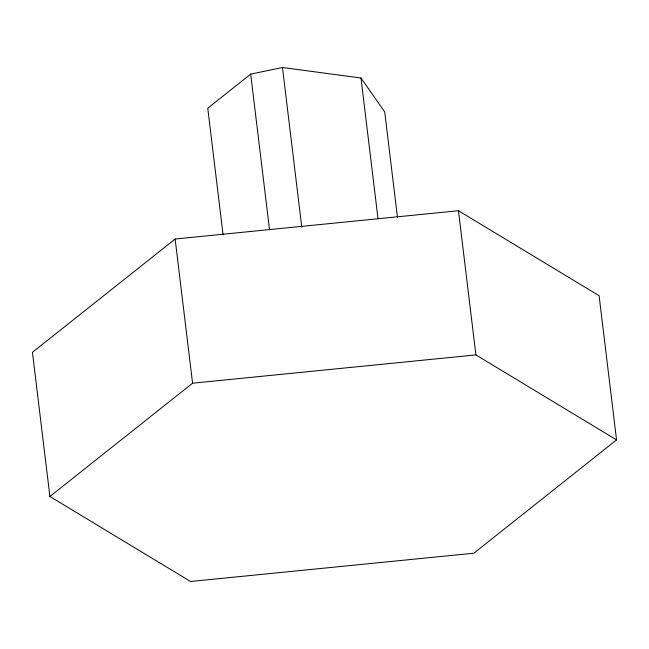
<?xml version="1.0" encoding="UTF-8"?>
<svg xmlns="http://www.w3.org/2000/svg" width="649" height="649" viewBox="0 0 649 649"><rect width="100%" height="100%" fill="white"/><g stroke="black" fill="none" stroke-linecap="round" stroke-linejoin="round"><path stroke-width="0.97" d="M397.472 217.391L384.719 111.953L360.982 78.01L282.461 67.512L250.692 74.116L207.761 108.205L223.069 234.727M175.133 239.019L32.45 352.31L49.9 496.493L190.546 581.488L473.867 553.199L616.55 439.908L599.1 295.725L458.454 210.722L175.133 239.019L192.575 383.202L49.9 496.493M192.575 383.202L475.904 354.906L616.55 439.908M458.454 210.722L475.904 354.906M360.982 78.01L377.994 218.583M282.461 67.512L301.785 227.166M250.692 74.116L269.53 229.754"/></g></svg>
